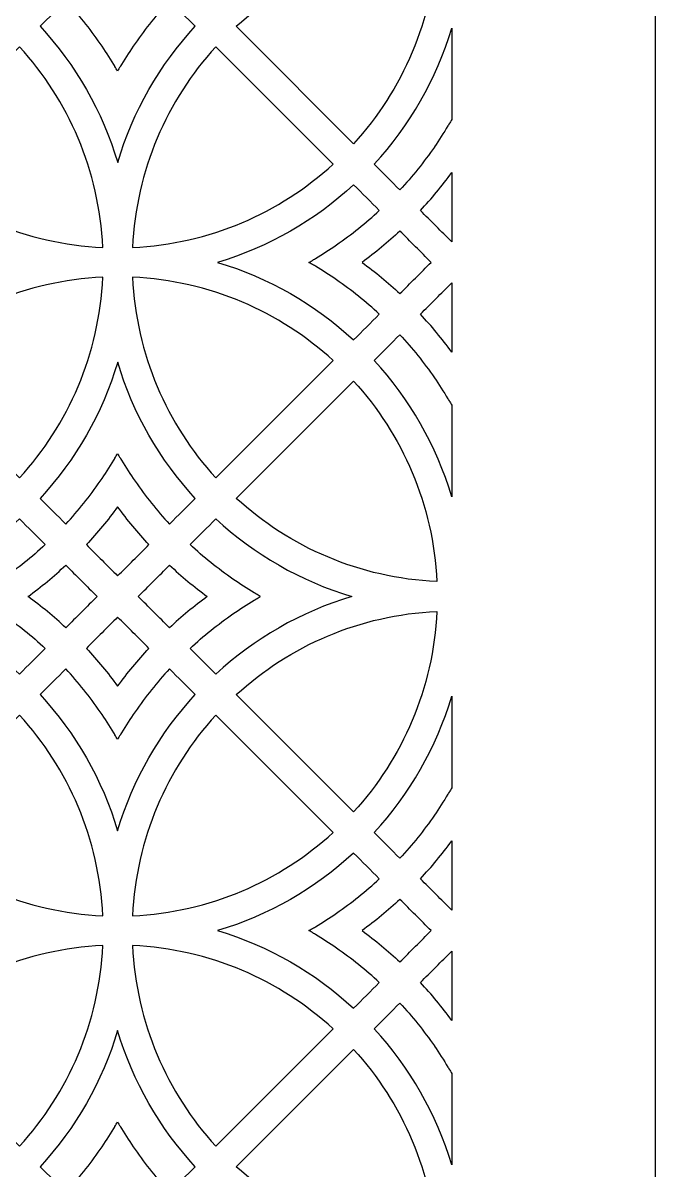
# Model space of a CAD drawing. Header units: centimetres. Extents: x 8 to 12.9, y -9 to 9.
# Drawn here: x 11.122 to 12.902, y 1.208 to 4.439 of the extents above; entities that cross this region are included whole.
import ezdxf

# ---------------------------------------------------------------- set-up
doc = ezdxf.new("R2010")
doc.units = ezdxf.units.CM
doc.header["$MEASUREMENT"] = 0
doc.layers.add('layer 1', color=7, linetype='Continuous')

msp = doc.modelspace()

# ---------------------------------------------------------------- linework, layer by layer
at = {"layer": 'layer 1', "color": 250, "lineweight": 30}
for points, knots in [([(12.90221, 9.00077), (11.26585, 9.00077), (9.62949, 9.00077), (7.99312, 9.00077), (7.99312, 9.00077), (7.99312, 3.53168), (7.99312, -1.93741), (7.99312, -7.4065), (7.99312, -7.4065), (7.99314, -7.4065), (7.99315, -7.4065), (7.99316, -7.4065), (7.99316, -7.4065), (7.99316, -7.93741), (7.99316, -8.46832), (7.99316, -8.99923), (7.99316, -8.99923), (8.18407, -8.99923), (8.37498, -8.99923), (8.56589, -8.99923), (8.56589, -8.99923), (8.56589, -8.91742), (8.56589, -8.8356), (8.56589, -8.75378), (8.56589, -8.75378), (8.76783, -8.75378), (8.96977, -8.75378), (9.17171, -8.75378), (9.17171, -8.75378), (9.17171, -8.5939), (9.17171, -8.43402), (9.17171, -8.27413), (9.17171, -8.27413), (9.25341, -8.27251), (9.33511, -8.27088), (9.4168, -8.26924), (9.4168, -8.26924), (9.43131, -8.31061), (9.45032, -8.34649), (9.48189, -8.37816), (9.48189, -8.37816), (9.5128, -8.40916), (9.54474, -8.42833), (9.58226, -8.43705), (9.58226, -8.43705), (9.63191, -8.4486), (9.68435, -8.44357), (9.72421, -8.4088), (9.72421, -8.4088), (9.76278, -8.37514), (9.78504, -8.32123), (9.79304, -8.2698), (9.79304, -8.2698), (9.81586, -8.27211), (9.83527, -8.27158), (9.85358, -8.26896), (9.85358, -8.26896), (9.94495, -8.25588), (9.9881, -8.19807), (9.99582, -8.11089), (9.99582, -8.11089), (9.99771, -8.08953), (9.9962, -8.06844), (9.98941, -8.04988), (9.98941, -8.04988), (9.99085, -8.05023), (9.99229, -8.05059), (9.99372, -8.05095), (9.99372, -8.05095), (10.02596, -8.0621), (10.0582, -8.07324), (10.09045, -8.08439), (10.09045, -8.08439), (10.10979, -8.28195), (10.26235, -8.43577), (10.44769, -8.43577), (10.44769, -8.43577), (10.63302, -8.43577), (10.78558, -8.28195), (10.80493, -8.08439), (10.80493, -8.08439), (10.83717, -8.07324), (10.86941, -8.0621), (10.90165, -8.05095), (10.90165, -8.05095), (10.90309, -8.05059), (10.90452, -8.05023), (10.90596, -8.04988), (10.90596, -8.04988), (10.89917, -8.06844), (10.89767, -8.08953), (10.89956, -8.11089), (10.89956, -8.11089), (10.90727, -8.19807), (10.95043, -8.25588), (11.04179, -8.26896), (11.04179, -8.26896), (11.0601, -8.27158), (11.07952, -8.27211), (11.10234, -8.2698), (11.10234, -8.2698), (11.11033, -8.32123), (11.13259, -8.37514), (11.17117, -8.4088), (11.17117, -8.4088), (11.21102, -8.44357), (11.26346, -8.4486), (11.31312, -8.43705), (11.31312, -8.43705), (11.35063, -8.42833), (11.38257, -8.40916), (11.41348, -8.37816), (11.41348, -8.37816), (11.44506, -8.34649), (11.46406, -8.31061), (11.47857, -8.26924), (11.47857, -8.26924), (11.56027, -8.27088), (11.64196, -8.27251), (11.72366, -8.27413), (11.72366, -8.27413), (11.72366, -8.43402), (11.72366, -8.5939), (11.72366, -8.75378), (11.72366, -8.75378), (11.9256, -8.75378), (12.12754, -8.75378), (12.32948, -8.75378), (12.32948, -8.75378), (12.32948, -8.8356), (12.32948, -8.91742), (12.32948, -8.99923), (12.32948, -8.99923), (12.52039, -8.99923), (12.7113, -8.99923), (12.90221, -8.99923), (12.90221, -8.99923), (12.90221, -8.46832), (12.90221, -7.93741), (12.90221, -7.4065), (12.90221, -7.4065), (12.90221, -1.93741), (12.90221, 3.53168), (12.90221, 9.00077)], [0, 0, 0, 0, 0.027027, 0.027027, 0.027027, 0.027027, 0.0540541, 0.0540541, 0.0540541, 0.0540541, 0.0810811, 0.0810811, 0.0810811, 0.0810811, 0.1081081, 0.1081081, 0.1081081, 0.1081081, 0.1351351, 0.1351351, 0.1351351, 0.1351351, 0.1621622, 0.1621622, 0.1621622, 0.1621622, 0.1891892, 0.1891892, 0.1891892, 0.1891892, 0.2162162, 0.2162162, 0.2162162, 0.2162162, 0.2432432, 0.2432432, 0.2432432, 0.2432432, 0.2702703, 0.2702703, 0.2702703, 0.2702703, 0.2972973, 0.2972973, 0.2972973, 0.2972973, 0.3243243, 0.3243243, 0.3243243, 0.3243243, 0.3513514, 0.3513514, 0.3513514, 0.3513514, 0.3783784, 0.3783784, 0.3783784, 0.3783784, 0.4054054, 0.4054054, 0.4054054, 0.4054054, 0.4324324, 0.4324324, 0.4324324, 0.4324324, 0.4594595, 0.4594595, 0.4594595, 0.4594595, 0.4864865, 0.4864865, 0.4864865, 0.4864865, 0.5135135, 0.5135135, 0.5135135, 0.5135135, 0.5405405, 0.5405405, 0.5405405, 0.5405405, 0.5675676, 0.5675676, 0.5675676, 0.5675676, 0.5945946, 0.5945946, 0.5945946, 0.5945946, 0.6216216, 0.6216216, 0.6216216, 0.6216216, 0.6486486, 0.6486486, 0.6486486, 0.6486486, 0.6756757, 0.6756757, 0.6756757, 0.6756757, 0.7027027, 0.7027027, 0.7027027, 0.7027027, 0.7297297, 0.7297297, 0.7297297, 0.7297297, 0.7567568, 0.7567568, 0.7567568, 0.7567568, 0.7837838, 0.7837838, 0.7837838, 0.7837838, 0.8108108, 0.8108108, 0.8108108, 0.8108108, 0.8378378, 0.8378378, 0.8378378, 0.8378378, 0.8648649, 0.8648649, 0.8648649, 0.8648649, 0.8918919, 0.8918919, 0.8918919, 0.8918919, 0.9189189, 0.9189189, 0.9189189, 0.9189189, 0.9459459, 0.9459459, 0.9459459, 0.9459459, 1, 1, 1, 1]), ([(11.72273, 4.42901), (11.83288, 4.31886), (11.94304, 4.20871), (12.05319, 4.09856), (12.05319, 4.09856), (12.19057, 4.24896), (12.2776, 4.44615), (12.28758, 4.6634), (12.28758, 4.6634), (12.07032, 4.65343), (11.87313, 4.5664), (11.72273, 4.42901)], [0, 0, 0, 0, 0.25, 0.25, 0.25, 0.25, 0.5, 0.5, 0.5, 0.5, 1, 1, 1, 1]), ([(11.5346, 4.50143), (11.55876, 4.47728), (11.5829, 4.45314), (11.60705, 4.42899), (11.60705, 4.42899), (11.5074, 4.32073), (11.43176, 4.19005), (11.3886, 4.04536), (11.3886, 4.04536), (11.34543, 4.19007), (11.26978, 4.32076), (11.17012, 4.42901), (11.17012, 4.42901), (11.19426, 4.45315), (11.2184, 4.47729), (11.24254, 4.50143), (11.24254, 4.50143), (11.27768, 4.46354), (11.31014, 4.42316), (11.33963, 4.38054), (11.33963, 4.38054), (11.33964, 4.38054), (11.33966, 4.38054), (11.33966, 4.38054), (11.33966, 4.38054), (11.33966, 4.38054), (11.33966, 4.38054), (11.33966, 4.38054), (11.33966, 4.38054), (11.33966, 4.38052), (11.33964, 4.3805), (11.33963, 4.38049), (11.33963, 4.38049), (11.353, 4.36116), (11.3658, 4.34141), (11.37794, 4.32121), (11.37794, 4.32121), (11.37888, 4.31964), (11.37983, 4.31807), (11.38076, 4.31649), (11.38076, 4.31649), (11.38084, 4.31634), (11.38094, 4.31619), (11.38102, 4.31604), (11.38102, 4.31604), (11.38357, 4.31175), (11.38609, 4.30744), (11.38857, 4.30311), (11.38857, 4.30311), (11.39106, 4.30744), (11.39357, 4.31175), (11.39612, 4.31604), (11.39612, 4.31604), (11.39622, 4.31619), (11.3963, 4.31634), (11.39639, 4.31649), (11.39639, 4.31649), (11.39732, 4.31807), (11.39826, 4.31965), (11.39921, 4.32121), (11.39921, 4.32121), (11.41135, 4.34141), (11.42413, 4.36116), (11.43751, 4.38049), (11.43751, 4.38049), (11.4375, 4.3805), (11.4375, 4.38053), (11.43748, 4.38054), (11.43748, 4.38054), (11.43748, 4.38054), (11.43748, 4.38054), (11.43748, 4.38054), (11.43748, 4.38054), (11.4375, 4.38054), (11.4375, 4.38054), (11.43751, 4.38054), (11.43751, 4.38054), (11.467, 4.42316), (11.49947, 4.46354), (11.5346, 4.50143)], [0, 0, 0, 0, 0.047619, 0.047619, 0.047619, 0.047619, 0.0952381, 0.0952381, 0.0952381, 0.0952381, 0.1428571, 0.1428571, 0.1428571, 0.1428571, 0.1904762, 0.1904762, 0.1904762, 0.1904762, 0.2380952, 0.2380952, 0.2380952, 0.2380952, 0.2857143, 0.2857143, 0.2857143, 0.2857143, 0.3333333, 0.3333333, 0.3333333, 0.3333333, 0.3809524, 0.3809524, 0.3809524, 0.3809524, 0.4285714, 0.4285714, 0.4285714, 0.4285714, 0.4761905, 0.4761905, 0.4761905, 0.4761905, 0.5238095, 0.5238095, 0.5238095, 0.5238095, 0.5714286, 0.5714286, 0.5714286, 0.5714286, 0.6190476, 0.6190476, 0.6190476, 0.6190476, 0.6666667, 0.6666667, 0.6666667, 0.6666667, 0.7142857, 0.7142857, 0.7142857, 0.7142857, 0.7619048, 0.7619048, 0.7619048, 0.7619048, 0.8095238, 0.8095238, 0.8095238, 0.8095238, 0.8571429, 0.8571429, 0.8571429, 0.8571429, 0.9047619, 0.9047619, 0.9047619, 0.9047619, 1, 1, 1, 1]), ([(12.32949, 4.16661), (12.32949, 4.25249), (12.32949, 4.33838), (12.32949, 4.42427), (12.32949, 4.42427), (12.28632, 4.2796), (12.21069, 4.14892), (12.11106, 4.04068), (12.11106, 4.04068), (12.1352, 4.01655), (12.15932, 3.99242), (12.18345, 3.96829), (12.18345, 3.96829), (12.21858, 4.00618), (12.25103, 4.04657), (12.28053, 4.08918), (12.28053, 4.08918), (12.28054, 4.08918), (12.28055, 4.08918), (12.28057, 4.08918), (12.28057, 4.08918), (12.28055, 4.08919), (12.28054, 4.0892), (12.28053, 4.08922), (12.28053, 4.08922), (12.2939, 4.10854), (12.3067, 4.1283), (12.31884, 4.1485), (12.31884, 4.1485), (12.31979, 4.15007), (12.32072, 4.15164), (12.32166, 4.15322), (12.32166, 4.15322), (12.32175, 4.15337), (12.32183, 4.15352), (12.32192, 4.15366), (12.32192, 4.15366), (12.32447, 4.15796), (12.32699, 4.16228), (12.32947, 4.16661), (12.32947, 4.16661), (12.32948, 4.16661), (12.32948, 4.16661), (12.32948, 4.16661), (12.32948, 4.16661), (12.32948, 4.16661), (12.32948, 4.16661), (12.32948, 4.16661), (12.32948, 4.16661), (12.32948, 4.16661), (12.32948, 4.16661), (12.32948, 4.16659), (12.32948, 4.16659), (12.32949, 4.16661), (12.32949, 4.16661), (12.32949, 4.16661)], [0, 0, 0, 0, 0.0666667, 0.0666667, 0.0666667, 0.0666667, 0.1333333, 0.1333333, 0.1333333, 0.1333333, 0.2, 0.2, 0.2, 0.2, 0.2666667, 0.2666667, 0.2666667, 0.2666667, 0.3333333, 0.3333333, 0.3333333, 0.3333333, 0.4, 0.4, 0.4, 0.4, 0.4666667, 0.4666667, 0.4666667, 0.4666667, 0.5333333, 0.5333333, 0.5333333, 0.5333333, 0.6, 0.6, 0.6, 0.6, 0.6666667, 0.6666667, 0.6666667, 0.6666667, 0.7333333, 0.7333333, 0.7333333, 0.7333333, 0.8, 0.8, 0.8, 0.8, 0.8666667, 0.8666667, 0.8666667, 0.8666667, 1, 1, 1, 1]), ([(10.78183, 4.04071), (10.89198, 4.15087), (11.00213, 4.26101), (11.11227, 4.37116), (11.11227, 4.37116), (11.24965, 4.22077), (11.33669, 4.0236), (11.34666, 3.80636), (11.34666, 3.80636), (11.1294, 3.81632), (10.93223, 3.90334), (10.78183, 4.04071)], [0, 0, 0, 0, 0.25, 0.25, 0.25, 0.25, 0.5, 0.5, 0.5, 0.5, 1, 1, 1, 1]), ([(11.66488, 4.37116), (11.77503, 4.26101), (11.88517, 4.15087), (11.99533, 4.04071), (11.99533, 4.04071), (11.84493, 3.90331), (11.64775, 3.81628), (11.43049, 3.80632), (11.43049, 3.80632), (11.44045, 4.02358), (11.52748, 4.22076), (11.66488, 4.37116)], [0, 0, 0, 0, 0.25, 0.25, 0.25, 0.25, 0.5, 0.5, 0.5, 0.5, 1, 1, 1, 1]), ([(12.32949, 3.82226), (12.32949, 3.88716), (12.32949, 3.95205), (12.32949, 4.01696), (12.32949, 4.01696), (12.32949, 4.01696), (12.32948, 4.01696), (12.32948, 4.01696), (12.32948, 4.01696), (12.30218, 3.97971), (12.27273, 3.94415), (12.2413, 3.91045), (12.2413, 3.91045), (12.27069, 3.88106), (12.30009, 3.85166), (12.32949, 3.82226), (12.32949, 3.82226), (12.32949, 3.82226), (12.32949, 3.82226), (12.32949, 3.82226)], [0, 0, 0, 0, 0.1666667, 0.1666667, 0.1666667, 0.1666667, 0.3333333, 0.3333333, 0.3333333, 0.3333333, 0.5, 0.5, 0.5, 0.5, 0.6666667, 0.6666667, 0.6666667, 0.6666667, 1, 1, 1, 1]), ([(12.05321, 3.98283), (12.07734, 3.9587), (12.10146, 3.93457), (12.12559, 3.91044), (12.12559, 3.91044), (12.08772, 3.87531), (12.04733, 3.84285), (12.00472, 3.81336), (12.00472, 3.81336), (12.00472, 3.81335), (12.00472, 3.81334), (12.00472, 3.81332), (12.00472, 3.81332), (12.0047, 3.81334), (12.00468, 3.81335), (12.00467, 3.81336), (12.00467, 3.81336), (11.98534, 3.79998), (11.96558, 3.78719), (11.94539, 3.77505), (11.94539, 3.77505), (11.94382, 3.77411), (11.94226, 3.77316), (11.94068, 3.77223), (11.94068, 3.77223), (11.94053, 3.77215), (11.94037, 3.77206), (11.94022, 3.77196), (11.94022, 3.77196), (11.93594, 3.76942), (11.93163, 3.76691), (11.92729, 3.76442), (11.92729, 3.76442), (11.92729, 3.76442), (11.92729, 3.76442), (11.92729, 3.76441), (11.92729, 3.76441), (11.92729, 3.76441), (11.92729, 3.76441), (11.92729, 3.76441), (11.92729, 3.76441), (11.92729, 3.76441), (11.92729, 3.76441), (11.9273, 3.76441), (11.9273, 3.76441), (11.92729, 3.76441), (11.92729, 3.76441), (11.92729, 3.76441), (11.92729, 3.76441), (11.92729, 3.76441), (11.92729, 3.76441), (11.92729, 3.76441), (11.92729, 3.76441), (11.92729, 3.76441), (11.92729, 3.76441), (11.92729, 3.76441), (11.92729, 3.76441), (11.93163, 3.76192), (11.93594, 3.75939), (11.94022, 3.75685), (11.94022, 3.75685), (11.94037, 3.75676), (11.94053, 3.75668), (11.94068, 3.75658), (11.94068, 3.75658), (11.94226, 3.75565), (11.94382, 3.75471), (11.94539, 3.75377), (11.94539, 3.75377), (11.96559, 3.74163), (11.98535, 3.72884), (12.00467, 3.71546), (12.00467, 3.71546), (12.00468, 3.71547), (12.0047, 3.71548), (12.00472, 3.7155), (12.00472, 3.7155), (12.00472, 3.71548), (12.00472, 3.71547), (12.00472, 3.71546), (12.00472, 3.71546), (12.04732, 3.68597), (12.08771, 3.6535), (12.12559, 3.61837), (12.12559, 3.61837), (12.10146, 3.59424), (12.07733, 3.57012), (12.0532, 3.54599), (12.0532, 3.54599), (11.94496, 3.64561), (11.81428, 3.72124), (11.66962, 3.76441), (11.66962, 3.76441), (11.81428, 3.80757), (11.94496, 3.8832), (12.05321, 3.98283)], [0, 0, 0, 0, 0.04, 0.04, 0.04, 0.04, 0.08, 0.08, 0.08, 0.08, 0.12, 0.12, 0.12, 0.12, 0.16, 0.16, 0.16, 0.16, 0.2, 0.2, 0.2, 0.2, 0.24, 0.24, 0.24, 0.24, 0.28, 0.28, 0.28, 0.28, 0.32, 0.32, 0.32, 0.32, 0.36, 0.36, 0.36, 0.36, 0.4, 0.4, 0.4, 0.4, 0.44, 0.44, 0.44, 0.44, 0.48, 0.48, 0.48, 0.48, 0.52, 0.52, 0.52, 0.52, 0.56, 0.56, 0.56, 0.56, 0.6, 0.6, 0.6, 0.6, 0.64, 0.64, 0.64, 0.64, 0.68, 0.68, 0.68, 0.68, 0.72, 0.72, 0.72, 0.72, 0.76, 0.76, 0.76, 0.76, 0.8, 0.8, 0.8, 0.8, 0.84, 0.84, 0.84, 0.84, 0.88, 0.88, 0.88, 0.88, 0.92, 0.92, 0.92, 0.92, 1, 1, 1, 1]), ([(12.18344, 3.8526), (12.21283, 3.82321), (12.24223, 3.79381), (12.27162, 3.76441), (12.27162, 3.76441), (12.24223, 3.73501), (12.21283, 3.70562), (12.18344, 3.67622), (12.18344, 3.67622), (12.14975, 3.70765), (12.11418, 3.73711), (12.07694, 3.76441), (12.07694, 3.76441), (12.11418, 3.79171), (12.14975, 3.82117), (12.18344, 3.8526)], [0, 0, 0, 0, 0.2, 0.2, 0.2, 0.2, 0.4, 0.4, 0.4, 0.4, 0.6, 0.6, 0.6, 0.6, 1, 1, 1, 1]), ([(11.11227, 3.15765), (11.00213, 3.2678), (10.89198, 3.37795), (10.78184, 3.48809), (10.78184, 3.48809), (10.93223, 3.62547), (11.12941, 3.71249), (11.34666, 3.72246), (11.34666, 3.72246), (11.33669, 3.50521), (11.24966, 3.30804), (11.11227, 3.15765)], [0, 0, 0, 0, 0.25, 0.25, 0.25, 0.25, 0.5, 0.5, 0.5, 0.5, 1, 1, 1, 1]), ([(11.99532, 3.4881), (11.88517, 3.37795), (11.77503, 3.2678), (11.66488, 3.15766), (11.66488, 3.15766), (11.52748, 3.30805), (11.44045, 3.50523), (11.43049, 3.72249), (11.43049, 3.72249), (11.64775, 3.71252), (11.84493, 3.6255), (11.99532, 3.4881)], [0, 0, 0, 0, 0.25, 0.25, 0.25, 0.25, 0.5, 0.5, 0.5, 0.5, 1, 1, 1, 1]), ([(12.32949, 3.51186), (12.32949, 3.57676), (12.32949, 3.64165), (12.32949, 3.70655), (12.32949, 3.70655), (12.32949, 3.70655), (12.32949, 3.70655), (12.32949, 3.70655), (12.32949, 3.70655), (12.30009, 3.67716), (12.27069, 3.64777), (12.2413, 3.61837), (12.2413, 3.61837), (12.27273, 3.58467), (12.30218, 3.54911), (12.32949, 3.51186)], [0, 0, 0, 0, 0.2, 0.2, 0.2, 0.2, 0.4, 0.4, 0.4, 0.4, 0.6, 0.6, 0.6, 0.6, 1, 1, 1, 1]), ([(12.32949, 3.10455), (12.32949, 3.19044), (12.32949, 3.27633), (12.32949, 3.36222), (12.32949, 3.36222), (12.32948, 3.36221), (12.32948, 3.36221), (12.32948, 3.36221), (12.32948, 3.36221), (12.32948, 3.36221), (12.32948, 3.36221), (12.32948, 3.36222), (12.32948, 3.36222), (12.32948, 3.36221), (12.32948, 3.36221), (12.32948, 3.36221), (12.32948, 3.36221), (12.32699, 3.36654), (12.32447, 3.37085), (12.32192, 3.37515), (12.32192, 3.37515), (12.32184, 3.3753), (12.32175, 3.37545), (12.32166, 3.3756), (12.32166, 3.3756), (12.32073, 3.37718), (12.31979, 3.37875), (12.31884, 3.38031), (12.31884, 3.38031), (12.3067, 3.40051), (12.29391, 3.42027), (12.28054, 3.43959), (12.28054, 3.43959), (12.28054, 3.43961), (12.28055, 3.43963), (12.28057, 3.43964), (12.28057, 3.43964), (12.28055, 3.43964), (12.28054, 3.43964), (12.28053, 3.43964), (12.28053, 3.43964), (12.25103, 3.48224), (12.21858, 3.52264), (12.18345, 3.56051), (12.18345, 3.56051), (12.15932, 3.53639), (12.13519, 3.51225), (12.11106, 3.48813), (12.11106, 3.48813), (12.21068, 3.37988), (12.28632, 3.24921), (12.32948, 3.10454), (12.32948, 3.10454), (12.32948, 3.10455), (12.32949, 3.10455), (12.32949, 3.10455)], [0, 0, 0, 0, 0.0666667, 0.0666667, 0.0666667, 0.0666667, 0.1333333, 0.1333333, 0.1333333, 0.1333333, 0.2, 0.2, 0.2, 0.2, 0.2666667, 0.2666667, 0.2666667, 0.2666667, 0.3333333, 0.3333333, 0.3333333, 0.3333333, 0.4, 0.4, 0.4, 0.4, 0.4666667, 0.4666667, 0.4666667, 0.4666667, 0.5333333, 0.5333333, 0.5333333, 0.5333333, 0.6, 0.6, 0.6, 0.6, 0.6666667, 0.6666667, 0.6666667, 0.6666667, 0.7333333, 0.7333333, 0.7333333, 0.7333333, 0.8, 0.8, 0.8, 0.8, 0.8666667, 0.8666667, 0.8666667, 0.8666667, 1, 1, 1, 1]), ([(11.24254, 3.02739), (11.2184, 3.05153), (11.19427, 3.07566), (11.17014, 3.09979), (11.17014, 3.09979), (11.26978, 3.20804), (11.34544, 3.33874), (11.3886, 3.48345), (11.3886, 3.48345), (11.43176, 3.33876), (11.5074, 3.20807), (11.60705, 3.09983), (11.60705, 3.09983), (11.5829, 3.07568), (11.55876, 3.05153), (11.5346, 3.02739), (11.5346, 3.02739), (11.49947, 3.06527), (11.467, 3.10566), (11.43751, 3.14827), (11.43751, 3.14827), (11.4375, 3.14827), (11.4375, 3.14827), (11.43748, 3.14827), (11.43748, 3.14827), (11.43748, 3.14827), (11.43748, 3.14827), (11.43748, 3.14827), (11.43748, 3.14827), (11.4375, 3.1483), (11.4375, 3.1483), (11.43752, 3.14833), (11.43752, 3.14833), (11.42413, 3.16765), (11.41135, 3.1874), (11.39921, 3.2076), (11.39921, 3.2076), (11.39826, 3.20918), (11.39732, 3.21075), (11.39639, 3.21232), (11.39639, 3.21232), (11.3963, 3.21247), (11.39622, 3.21262), (11.39612, 3.21277), (11.39612, 3.21277), (11.39357, 3.21706), (11.39106, 3.22137), (11.38857, 3.2257), (11.38857, 3.2257), (11.38609, 3.22138), (11.38357, 3.21706), (11.38102, 3.21277), (11.38102, 3.21277), (11.38094, 3.21262), (11.38084, 3.21247), (11.38076, 3.21232), (11.38076, 3.21232), (11.37983, 3.21075), (11.37888, 3.20918), (11.37794, 3.2076), (11.37794, 3.2076), (11.3658, 3.1874), (11.35301, 3.16765), (11.33963, 3.14833), (11.33963, 3.14833), (11.33964, 3.14831), (11.33966, 3.1483), (11.33966, 3.14827), (11.33966, 3.14827), (11.33966, 3.14827), (11.33966, 3.14827), (11.33966, 3.14827), (11.33966, 3.14827), (11.33966, 3.14827), (11.33964, 3.14827), (11.33963, 3.14827), (11.33963, 3.14827), (11.31014, 3.10566), (11.27768, 3.06527), (11.24254, 3.02739)], [0, 0, 0, 0, 0.047619, 0.047619, 0.047619, 0.047619, 0.0952381, 0.0952381, 0.0952381, 0.0952381, 0.1428571, 0.1428571, 0.1428571, 0.1428571, 0.1904762, 0.1904762, 0.1904762, 0.1904762, 0.2380952, 0.2380952, 0.2380952, 0.2380952, 0.2857143, 0.2857143, 0.2857143, 0.2857143, 0.3333333, 0.3333333, 0.3333333, 0.3333333, 0.3809524, 0.3809524, 0.3809524, 0.3809524, 0.4285714, 0.4285714, 0.4285714, 0.4285714, 0.4761905, 0.4761905, 0.4761905, 0.4761905, 0.5238095, 0.5238095, 0.5238095, 0.5238095, 0.5714286, 0.5714286, 0.5714286, 0.5714286, 0.6190476, 0.6190476, 0.6190476, 0.6190476, 0.6666667, 0.6666667, 0.6666667, 0.6666667, 0.7142857, 0.7142857, 0.7142857, 0.7142857, 0.7619048, 0.7619048, 0.7619048, 0.7619048, 0.8095238, 0.8095238, 0.8095238, 0.8095238, 0.8571429, 0.8571429, 0.8571429, 0.8571429, 0.9047619, 0.9047619, 0.9047619, 0.9047619, 1, 1, 1, 1]), ([(12.05317, 3.43025), (11.94303, 3.3201), (11.83288, 3.20995), (11.72273, 3.09979), (11.72273, 3.09979), (11.87313, 2.96241), (12.07032, 2.87538), (12.28756, 2.86541), (12.28756, 2.86541), (12.2776, 3.08267), (12.19056, 3.27985), (12.05317, 3.43025)], [0, 0, 0, 0, 0.25, 0.25, 0.25, 0.25, 0.5, 0.5, 0.5, 0.5, 1, 1, 1, 1]), ([(11.38857, 2.88135), (11.35918, 2.91074), (11.32978, 2.94015), (11.30039, 2.96954), (11.30039, 2.96954), (11.33181, 3.00323), (11.36125, 3.03878), (11.38855, 3.07601), (11.38855, 3.07601), (11.38855, 3.07601), (11.38855, 3.07601), (11.38855, 3.07601), (11.38855, 3.07601), (11.38856, 3.07603), (11.38857, 3.07604), (11.38857, 3.07605), (11.38857, 3.07605), (11.38857, 3.07604), (11.38859, 3.07603), (11.38859, 3.07601), (11.38859, 3.07601), (11.38859, 3.07601), (11.38859, 3.07601), (11.38859, 3.07601), (11.38859, 3.07601), (11.41589, 3.03878), (11.44534, 3.00323), (11.47676, 2.96954), (11.47676, 2.96954), (11.44737, 2.94015), (11.41797, 2.91074), (11.38857, 2.88135)], [0, 0, 0, 0, 0.1111111, 0.1111111, 0.1111111, 0.1111111, 0.2222222, 0.2222222, 0.2222222, 0.2222222, 0.3333333, 0.3333333, 0.3333333, 0.3333333, 0.4444444, 0.4444444, 0.4444444, 0.4444444, 0.5555556, 0.5555556, 0.5555556, 0.5555556, 0.6666667, 0.6666667, 0.6666667, 0.6666667, 0.7777778, 0.7777778, 0.7777778, 0.7777778, 1, 1, 1, 1]), ([(11.18469, 2.96953), (11.16055, 2.99366), (11.13641, 3.0178), (11.11227, 3.04193), (11.11227, 3.04193), (11.00402, 2.94228), (10.87334, 2.86663), (10.72863, 2.82348), (10.72863, 2.82348), (10.87332, 2.78031), (11.004, 2.70467), (11.11225, 2.60503), (11.11225, 2.60503), (11.13639, 2.62917), (11.16054, 2.65332), (11.18469, 2.67746), (11.18469, 2.67746), (11.1468, 2.7126), (11.10642, 2.74507), (11.0638, 2.77457), (11.0638, 2.77457), (11.0638, 2.77457), (11.0638, 2.77458), (11.0638, 2.77459), (11.0638, 2.77459), (11.0638, 2.77459), (11.0638, 2.77459), (11.0638, 2.77459), (11.0638, 2.77459), (11.06378, 2.77458), (11.06376, 2.77457), (11.06375, 2.77455), (11.06375, 2.77455), (11.04442, 2.78793), (11.02467, 2.80073), (11.00447, 2.81287), (11.00447, 2.81287), (11.0029, 2.81381), (11.00133, 2.81475), (10.99975, 2.81568), (10.99975, 2.81568), (10.9996, 2.81578), (10.99945, 2.81586), (10.9993, 2.81595), (10.9993, 2.81595), (10.995, 2.8185), (10.99069, 2.82101), (10.98636, 2.8235), (10.98636, 2.8235), (10.99069, 2.82599), (10.99501, 2.8285), (10.9993, 2.83104), (10.9993, 2.83104), (10.99945, 2.83114), (10.9996, 2.83123), (10.99975, 2.83131), (10.99975, 2.83131), (11.00133, 2.83224), (11.0029, 2.83319), (11.00447, 2.83413), (11.00447, 2.83413), (11.02466, 2.84627), (11.04442, 2.85906), (11.06374, 2.87244), (11.06374, 2.87244), (11.06376, 2.87243), (11.06378, 2.87241), (11.0638, 2.8724), (11.0638, 2.8724), (11.0638, 2.87241), (11.0638, 2.87241), (11.0638, 2.87241), (11.0638, 2.87241), (11.0638, 2.87241), (11.0638, 2.87243), (11.0638, 2.87244), (11.0638, 2.87244), (11.10641, 2.90192), (11.1468, 2.93439), (11.18469, 2.96953)], [0, 0, 0, 0, 0.047619, 0.047619, 0.047619, 0.047619, 0.0952381, 0.0952381, 0.0952381, 0.0952381, 0.1428571, 0.1428571, 0.1428571, 0.1428571, 0.1904762, 0.1904762, 0.1904762, 0.1904762, 0.2380952, 0.2380952, 0.2380952, 0.2380952, 0.2857143, 0.2857143, 0.2857143, 0.2857143, 0.3333333, 0.3333333, 0.3333333, 0.3333333, 0.3809524, 0.3809524, 0.3809524, 0.3809524, 0.4285714, 0.4285714, 0.4285714, 0.4285714, 0.4761905, 0.4761905, 0.4761905, 0.4761905, 0.5238095, 0.5238095, 0.5238095, 0.5238095, 0.5714286, 0.5714286, 0.5714286, 0.5714286, 0.6190476, 0.6190476, 0.6190476, 0.6190476, 0.6666667, 0.6666667, 0.6666667, 0.6666667, 0.7142857, 0.7142857, 0.7142857, 0.7142857, 0.7619048, 0.7619048, 0.7619048, 0.7619048, 0.8095238, 0.8095238, 0.8095238, 0.8095238, 0.8571429, 0.8571429, 0.8571429, 0.8571429, 0.9047619, 0.9047619, 0.9047619, 0.9047619, 1, 1, 1, 1]), ([(11.59246, 2.67746), (11.6166, 2.65333), (11.64073, 2.62919), (11.66487, 2.60506), (11.66487, 2.60506), (11.77313, 2.70471), (11.90381, 2.78036), (12.04853, 2.82353), (12.04853, 2.82353), (11.90383, 2.86669), (11.77315, 2.94232), (11.6649, 3.04198), (11.6649, 3.04198), (11.64076, 3.01782), (11.61661, 2.99368), (11.59246, 2.96953), (11.59246, 2.96953), (11.63034, 2.93439), (11.67074, 2.90192), (11.71335, 2.87243), (11.71335, 2.87243), (11.71335, 2.87243), (11.71335, 2.87241), (11.71335, 2.87241), (11.71335, 2.87241), (11.71335, 2.8724), (11.71335, 2.8724), (11.71335, 2.8724), (11.71335, 2.8724), (11.71337, 2.87241), (11.71339, 2.87243), (11.71339, 2.87244), (11.71339, 2.87244), (11.73273, 2.85905), (11.75248, 2.84627), (11.77268, 2.83413), (11.77268, 2.83413), (11.77425, 2.83319), (11.77583, 2.83224), (11.7774, 2.83131), (11.7774, 2.83131), (11.77755, 2.83122), (11.77769, 2.83114), (11.77785, 2.83104), (11.77785, 2.83104), (11.78214, 2.8285), (11.78645, 2.82599), (11.79079, 2.8235), (11.79079, 2.8235), (11.78646, 2.82101), (11.78214, 2.81849), (11.77785, 2.81595), (11.77785, 2.81595), (11.77769, 2.81586), (11.77755, 2.81577), (11.7774, 2.81568), (11.7774, 2.81568), (11.77583, 2.81475), (11.77425, 2.81381), (11.77268, 2.81287), (11.77268, 2.81287), (11.75248, 2.80073), (11.73273, 2.78793), (11.71341, 2.77455), (11.71341, 2.77455), (11.71339, 2.77457), (11.71337, 2.77458), (11.71335, 2.77459), (11.71335, 2.77459), (11.71335, 2.77459), (11.71335, 2.77459), (11.71335, 2.77459), (11.71335, 2.77459), (11.71335, 2.77458), (11.71335, 2.77457), (11.71335, 2.77455), (11.71335, 2.77455), (11.67074, 2.74507), (11.63034, 2.7126), (11.59246, 2.67746)], [0, 0, 0, 0, 0.047619, 0.047619, 0.047619, 0.047619, 0.0952381, 0.0952381, 0.0952381, 0.0952381, 0.1428571, 0.1428571, 0.1428571, 0.1428571, 0.1904762, 0.1904762, 0.1904762, 0.1904762, 0.2380952, 0.2380952, 0.2380952, 0.2380952, 0.2857143, 0.2857143, 0.2857143, 0.2857143, 0.3333333, 0.3333333, 0.3333333, 0.3333333, 0.3809524, 0.3809524, 0.3809524, 0.3809524, 0.4285714, 0.4285714, 0.4285714, 0.4285714, 0.4761905, 0.4761905, 0.4761905, 0.4761905, 0.5238095, 0.5238095, 0.5238095, 0.5238095, 0.5714286, 0.5714286, 0.5714286, 0.5714286, 0.6190476, 0.6190476, 0.6190476, 0.6190476, 0.6666667, 0.6666667, 0.6666667, 0.6666667, 0.7142857, 0.7142857, 0.7142857, 0.7142857, 0.7619048, 0.7619048, 0.7619048, 0.7619048, 0.8095238, 0.8095238, 0.8095238, 0.8095238, 0.8571429, 0.8571429, 0.8571429, 0.8571429, 0.9047619, 0.9047619, 0.9047619, 0.9047619, 1, 1, 1, 1]), ([(11.33072, 2.8235), (11.30132, 2.85289), (11.27193, 2.88229), (11.24254, 2.91169), (11.24254, 2.91169), (11.20885, 2.88026), (11.17329, 2.85081), (11.13606, 2.82352), (11.13606, 2.82352), (11.13606, 2.82352), (11.13606, 2.82352), (11.13605, 2.82352), (11.13605, 2.82352), (11.13604, 2.82352), (11.13603, 2.8235), (11.13602, 2.8235), (11.13602, 2.8235), (11.13603, 2.82349), (11.13604, 2.82348), (11.13605, 2.82348), (11.13605, 2.82348), (11.13605, 2.82348), (11.13606, 2.82348), (11.13606, 2.82348), (11.13606, 2.82348), (11.17329, 2.79618), (11.20885, 2.76674), (11.24253, 2.73532), (11.24253, 2.73532), (11.27193, 2.7647), (11.30132, 2.7941), (11.33072, 2.8235)], [0, 0, 0, 0, 0.1111111, 0.1111111, 0.1111111, 0.1111111, 0.2222222, 0.2222222, 0.2222222, 0.2222222, 0.3333333, 0.3333333, 0.3333333, 0.3333333, 0.4444444, 0.4444444, 0.4444444, 0.4444444, 0.5555556, 0.5555556, 0.5555556, 0.5555556, 0.6666667, 0.6666667, 0.6666667, 0.6666667, 0.7777778, 0.7777778, 0.7777778, 0.7777778, 1, 1, 1, 1]), ([(11.44643, 2.8235), (11.47582, 2.7941), (11.50522, 2.7647), (11.53461, 2.73532), (11.53461, 2.73532), (11.56831, 2.76674), (11.60386, 2.79618), (11.64108, 2.82348), (11.64108, 2.82348), (11.6411, 2.82348), (11.6411, 2.82348), (11.6411, 2.82348), (11.6411, 2.82348), (11.6411, 2.82348), (11.64112, 2.82349), (11.64112, 2.8235), (11.64112, 2.8235), (11.64112, 2.8235), (11.64111, 2.8235), (11.6411, 2.82352), (11.6411, 2.82352), (11.6411, 2.82352), (11.6411, 2.82352), (11.6411, 2.82352), (11.6411, 2.82352), (11.60386, 2.85081), (11.56831, 2.88026), (11.53461, 2.91169), (11.53461, 2.91169), (11.50522, 2.88229), (11.47582, 2.85289), (11.44643, 2.8235)], [0, 0, 0, 0, 0.1111111, 0.1111111, 0.1111111, 0.1111111, 0.2222222, 0.2222222, 0.2222222, 0.2222222, 0.3333333, 0.3333333, 0.3333333, 0.3333333, 0.4444444, 0.4444444, 0.4444444, 0.4444444, 0.5555556, 0.5555556, 0.5555556, 0.5555556, 0.6666667, 0.6666667, 0.6666667, 0.6666667, 0.7777778, 0.7777778, 0.7777778, 0.7777778, 1, 1, 1, 1]), ([(11.72273, 2.5472), (11.83288, 2.43705), (11.94303, 2.3269), (12.05317, 2.21675), (12.05317, 2.21675), (12.19054, 2.36716), (12.27757, 2.56433), (12.28754, 2.78159), (12.28754, 2.78159), (12.07029, 2.77161), (11.87312, 2.68458), (11.72273, 2.5472)], [0, 0, 0, 0, 0.25, 0.25, 0.25, 0.25, 0.5, 0.5, 0.5, 0.5, 1, 1, 1, 1]), ([(11.38857, 2.76565), (11.41797, 2.73625), (11.44737, 2.70685), (11.47676, 2.67746), (11.47676, 2.67746), (11.44534, 2.64377), (11.41589, 2.60821), (11.38859, 2.57098), (11.38859, 2.57098), (11.38859, 2.57098), (11.38859, 2.57097), (11.38859, 2.57097), (11.38859, 2.57097), (11.38859, 2.57097), (11.38859, 2.57095), (11.38857, 2.57095), (11.38857, 2.57095), (11.38857, 2.57095), (11.38856, 2.57097), (11.38855, 2.57097), (11.38855, 2.57097), (11.38855, 2.57097), (11.38856, 2.57097), (11.38856, 2.57098), (11.38856, 2.57098), (11.36127, 2.60821), (11.33181, 2.64377), (11.30039, 2.67746), (11.30039, 2.67746), (11.32978, 2.70685), (11.35917, 2.73625), (11.38857, 2.76565)], [0, 0, 0, 0, 0.1111111, 0.1111111, 0.1111111, 0.1111111, 0.2222222, 0.2222222, 0.2222222, 0.2222222, 0.3333333, 0.3333333, 0.3333333, 0.3333333, 0.4444444, 0.4444444, 0.4444444, 0.4444444, 0.5555556, 0.5555556, 0.5555556, 0.5555556, 0.6666667, 0.6666667, 0.6666667, 0.6666667, 0.7777778, 0.7777778, 0.7777778, 0.7777778, 1, 1, 1, 1]), ([(11.5346, 2.61961), (11.55874, 2.59547), (11.58288, 2.57134), (11.60702, 2.5472), (11.60702, 2.5472), (11.50736, 2.43895), (11.43171, 2.30826), (11.38854, 2.16355), (11.38854, 2.16355), (11.34538, 2.30824), (11.26974, 2.43892), (11.1701, 2.54717), (11.1701, 2.54717), (11.19425, 2.57132), (11.2184, 2.59546), (11.24254, 2.61961), (11.24254, 2.61961), (11.27768, 2.58173), (11.31014, 2.54134), (11.33964, 2.49873), (11.33964, 2.49873), (11.33965, 2.49873), (11.33966, 2.49873), (11.33966, 2.49873), (11.33966, 2.49873), (11.33966, 2.49873), (11.33966, 2.49872), (11.33966, 2.49872), (11.33966, 2.49872), (11.33966, 2.49871), (11.33964, 2.49868), (11.33963, 2.49867), (11.33963, 2.49867), (11.35301, 2.47935), (11.36581, 2.45959), (11.37794, 2.43939), (11.37794, 2.43939), (11.37888, 2.43783), (11.37983, 2.43625), (11.38076, 2.43468), (11.38076, 2.43468), (11.38084, 2.43453), (11.38094, 2.43438), (11.38103, 2.43423), (11.38103, 2.43423), (11.38357, 2.42994), (11.38609, 2.42561), (11.38857, 2.42128), (11.38857, 2.42128), (11.39106, 2.42561), (11.39357, 2.42994), (11.39613, 2.43423), (11.39613, 2.43423), (11.39622, 2.43437), (11.3963, 2.43452), (11.3964, 2.43467), (11.3964, 2.43467), (11.39732, 2.43625), (11.39826, 2.43783), (11.39921, 2.43939), (11.39921, 2.43939), (11.41135, 2.45958), (11.42413, 2.47935), (11.43752, 2.49867), (11.43752, 2.49867), (11.4375, 2.49868), (11.4375, 2.49871), (11.43748, 2.49872), (11.43748, 2.49872), (11.43748, 2.49872), (11.43748, 2.49873), (11.43748, 2.49873), (11.43748, 2.49873), (11.4375, 2.49873), (11.4375, 2.49873), (11.43752, 2.49873), (11.43752, 2.49873), (11.467, 2.54133), (11.49947, 2.58173), (11.5346, 2.61961)], [0, 0, 0, 0, 0.047619, 0.047619, 0.047619, 0.047619, 0.0952381, 0.0952381, 0.0952381, 0.0952381, 0.1428571, 0.1428571, 0.1428571, 0.1428571, 0.1904762, 0.1904762, 0.1904762, 0.1904762, 0.2380952, 0.2380952, 0.2380952, 0.2380952, 0.2857143, 0.2857143, 0.2857143, 0.2857143, 0.3333333, 0.3333333, 0.3333333, 0.3333333, 0.3809524, 0.3809524, 0.3809524, 0.3809524, 0.4285714, 0.4285714, 0.4285714, 0.4285714, 0.4761905, 0.4761905, 0.4761905, 0.4761905, 0.5238095, 0.5238095, 0.5238095, 0.5238095, 0.5714286, 0.5714286, 0.5714286, 0.5714286, 0.6190476, 0.6190476, 0.6190476, 0.6190476, 0.6666667, 0.6666667, 0.6666667, 0.6666667, 0.7142857, 0.7142857, 0.7142857, 0.7142857, 0.7619048, 0.7619048, 0.7619048, 0.7619048, 0.8095238, 0.8095238, 0.8095238, 0.8095238, 0.8571429, 0.8571429, 0.8571429, 0.8571429, 0.9047619, 0.9047619, 0.9047619, 0.9047619, 1, 1, 1, 1]), ([(12.32949, 2.28478), (12.32949, 2.37068), (12.32949, 2.45657), (12.32949, 2.54246), (12.32949, 2.54246), (12.28632, 2.39779), (12.21067, 2.26713), (12.11104, 2.15888), (12.11104, 2.15888), (12.13518, 2.13475), (12.15932, 2.11061), (12.18345, 2.08648), (12.18345, 2.08648), (12.21858, 2.12435), (12.25103, 2.16475), (12.28053, 2.20735), (12.28053, 2.20735), (12.28054, 2.20735), (12.28055, 2.20735), (12.28057, 2.20735), (12.28057, 2.20735), (12.28055, 2.20737), (12.28054, 2.20738), (12.28054, 2.20741), (12.28054, 2.20741), (12.2939, 2.22673), (12.3067, 2.24648), (12.31884, 2.26668), (12.31884, 2.26668), (12.31979, 2.26825), (12.32072, 2.26982), (12.32166, 2.2714), (12.32166, 2.2714), (12.32175, 2.27154), (12.32183, 2.27169), (12.32192, 2.27184), (12.32192, 2.27184), (12.32447, 2.27614), (12.32699, 2.28045), (12.32948, 2.28479), (12.32948, 2.28479), (12.32948, 2.28479), (12.32948, 2.28478), (12.32948, 2.28478), (12.32948, 2.28478), (12.32948, 2.28478), (12.32948, 2.28478), (12.32948, 2.28479), (12.32948, 2.28479), (12.32948, 2.28478), (12.32948, 2.28478), (12.32949, 2.28478)], [0, 0, 0, 0, 0.0714286, 0.0714286, 0.0714286, 0.0714286, 0.1428571, 0.1428571, 0.1428571, 0.1428571, 0.2142857, 0.2142857, 0.2142857, 0.2142857, 0.2857143, 0.2857143, 0.2857143, 0.2857143, 0.3571429, 0.3571429, 0.3571429, 0.3571429, 0.4285714, 0.4285714, 0.4285714, 0.4285714, 0.5, 0.5, 0.5, 0.5, 0.5714286, 0.5714286, 0.5714286, 0.5714286, 0.6428571, 0.6428571, 0.6428571, 0.6428571, 0.7142857, 0.7142857, 0.7142857, 0.7142857, 0.7857143, 0.7857143, 0.7857143, 0.7857143, 0.8571429, 0.8571429, 0.8571429, 0.8571429, 1, 1, 1, 1]), ([(10.78183, 2.15889), (10.89198, 2.26905), (11.00213, 2.3792), (11.11227, 2.48934), (11.11227, 2.48934), (11.24966, 2.33894), (11.3367, 2.14176), (11.34666, 1.9245), (11.34666, 1.9245), (11.1294, 1.93447), (10.93223, 2.02151), (10.78183, 2.15889)], [0, 0, 0, 0, 0.25, 0.25, 0.25, 0.25, 0.5, 0.5, 0.5, 0.5, 1, 1, 1, 1]), ([(11.66488, 2.48934), (11.77502, 2.3792), (11.88517, 2.26905), (11.99532, 2.1589), (11.99532, 2.1589), (11.84492, 2.02153), (11.64774, 1.93451), (11.43049, 1.92454), (11.43049, 1.92454), (11.44047, 2.14178), (11.52749, 2.33895), (11.66488, 2.48934)], [0, 0, 0, 0, 0.25, 0.25, 0.25, 0.25, 0.5, 0.5, 0.5, 0.5, 1, 1, 1, 1]), ([(12.32949, 1.94044), (12.32949, 2.00534), (12.32949, 2.07024), (12.32949, 2.13513), (12.32949, 2.13513), (12.32949, 2.13513), (12.32949, 2.13513), (12.32949, 2.13513), (12.32949, 2.13513), (12.30218, 2.09789), (12.27273, 2.06234), (12.2413, 2.02863), (12.2413, 2.02863), (12.27069, 1.99923), (12.30009, 1.96984), (12.32949, 1.94044)], [0, 0, 0, 0, 0.2, 0.2, 0.2, 0.2, 0.4, 0.4, 0.4, 0.4, 0.6, 0.6, 0.6, 0.6, 1, 1, 1, 1]), ([(12.12559, 1.73655), (12.10146, 1.71241), (12.07733, 1.68829), (12.05319, 1.66415), (12.05319, 1.66415), (11.94494, 1.76378), (11.81428, 1.83942), (11.66962, 1.88259), (11.66962, 1.88259), (11.81428, 1.92575), (11.94494, 2.0014), (12.05319, 2.10102), (12.05319, 2.10102), (12.07733, 2.07689), (12.10146, 2.05276), (12.12559, 2.02863), (12.12559, 2.02863), (12.08772, 1.9935), (12.04733, 1.96103), (12.00472, 1.93155), (12.00472, 1.93155), (12.00472, 1.93153), (12.00472, 1.93152), (12.00472, 1.93151), (12.00472, 1.93151), (12.00471, 1.93151), (12.00468, 1.93153), (12.00467, 1.93154), (12.00467, 1.93154), (11.98534, 1.91816), (11.96559, 1.90538), (11.94539, 1.89323), (11.94539, 1.89323), (11.94382, 1.89229), (11.94226, 1.89135), (11.94068, 1.89042), (11.94068, 1.89042), (11.94053, 1.89033), (11.94037, 1.89023), (11.94022, 1.89014), (11.94022, 1.89014), (11.93594, 1.8876), (11.93163, 1.88508), (11.92729, 1.8826), (11.92729, 1.8826), (11.92729, 1.8826), (11.92729, 1.8826), (11.92729, 1.8826), (11.92729, 1.8826), (11.92729, 1.8826), (11.92729, 1.8826), (11.92729, 1.8826), (11.92729, 1.8826), (11.92729, 1.8826), (11.9273, 1.88259), (11.9273, 1.88259), (11.9273, 1.88259), (11.9273, 1.88259), (11.92729, 1.88259), (11.92729, 1.88259), (11.92729, 1.88259), (11.92729, 1.88259), (11.92729, 1.88259), (11.9273, 1.88259), (11.9273, 1.88259), (11.92729, 1.88258), (11.92729, 1.88258), (11.92729, 1.88258), (11.92729, 1.88258), (11.93163, 1.88009), (11.93594, 1.87758), (11.94022, 1.87503), (11.94022, 1.87503), (11.94037, 1.87494), (11.94053, 1.87485), (11.94068, 1.87476), (11.94068, 1.87476), (11.94226, 1.87383), (11.94382, 1.87289), (11.94539, 1.87195), (11.94539, 1.87195), (11.96559, 1.85981), (11.98535, 1.84701), (12.00467, 1.83364), (12.00467, 1.83364), (12.00468, 1.83365), (12.0047, 1.83366), (12.00472, 1.83367), (12.00472, 1.83367), (12.00472, 1.83366), (12.00472, 1.83365), (12.00472, 1.83364), (12.00472, 1.83364), (12.04733, 1.80414), (12.08771, 1.77168), (12.12559, 1.73655)], [0, 0, 0, 0, 0.04, 0.04, 0.04, 0.04, 0.08, 0.08, 0.08, 0.08, 0.12, 0.12, 0.12, 0.12, 0.16, 0.16, 0.16, 0.16, 0.2, 0.2, 0.2, 0.2, 0.24, 0.24, 0.24, 0.24, 0.28, 0.28, 0.28, 0.28, 0.32, 0.32, 0.32, 0.32, 0.36, 0.36, 0.36, 0.36, 0.4, 0.4, 0.4, 0.4, 0.44, 0.44, 0.44, 0.44, 0.48, 0.48, 0.48, 0.48, 0.52, 0.52, 0.52, 0.52, 0.56, 0.56, 0.56, 0.56, 0.6, 0.6, 0.6, 0.6, 0.64, 0.64, 0.64, 0.64, 0.68, 0.68, 0.68, 0.68, 0.72, 0.72, 0.72, 0.72, 0.76, 0.76, 0.76, 0.76, 0.8, 0.8, 0.8, 0.8, 0.84, 0.84, 0.84, 0.84, 0.88, 0.88, 0.88, 0.88, 0.92, 0.92, 0.92, 0.92, 1, 1, 1, 1]), ([(12.18344, 1.97077), (12.21283, 1.94138), (12.24223, 1.91198), (12.27162, 1.88259), (12.27162, 1.88259), (12.24223, 1.85319), (12.21283, 1.8238), (12.18344, 1.7944), (12.18344, 1.7944), (12.14974, 1.82584), (12.11418, 1.85529), (12.07694, 1.88259), (12.07694, 1.88259), (12.11418, 1.90988), (12.14974, 1.93934), (12.18344, 1.97077)], [0, 0, 0, 0, 0.2, 0.2, 0.2, 0.2, 0.4, 0.4, 0.4, 0.4, 0.6, 0.6, 0.6, 0.6, 1, 1, 1, 1]), ([(11.11227, 1.27584), (11.00211, 1.38599), (10.89197, 1.49614), (10.78182, 1.60628), (10.78182, 1.60628), (10.93222, 1.74368), (11.1294, 1.83071), (11.34666, 1.84067), (11.34666, 1.84067), (11.3367, 1.62341), (11.24966, 1.42623), (11.11227, 1.27584)], [0, 0, 0, 0, 0.25, 0.25, 0.25, 0.25, 0.5, 0.5, 0.5, 0.5, 1, 1, 1, 1]), ([(11.99532, 1.60628), (11.88517, 1.49613), (11.77503, 1.38598), (11.66488, 1.27584), (11.66488, 1.27584), (11.52749, 1.42623), (11.44047, 1.62339), (11.43049, 1.84064), (11.43049, 1.84064), (11.64774, 1.83066), (11.84492, 1.74365), (11.99532, 1.60628)], [0, 0, 0, 0, 0.25, 0.25, 0.25, 0.25, 0.5, 0.5, 0.5, 0.5, 1, 1, 1, 1]), ([(12.32949, 1.63005), (12.32949, 1.69494), (12.32949, 1.75984), (12.32949, 1.82473), (12.32949, 1.82473), (12.30009, 1.79533), (12.27069, 1.76593), (12.2413, 1.73654), (12.2413, 1.73654), (12.27273, 1.70284), (12.30218, 1.66728), (12.32949, 1.63005)], [0, 0, 0, 0, 0.25, 0.25, 0.25, 0.25, 0.5, 0.5, 0.5, 0.5, 1, 1, 1, 1]), ([(12.32949, 1.22272), (12.32949, 1.30861), (12.32949, 1.3945), (12.32949, 1.48039), (12.32949, 1.48039), (12.32949, 1.48039), (12.32949, 1.48039), (12.32949, 1.48039), (12.32949, 1.48039), (12.32949, 1.48039), (12.32949, 1.4804), (12.32948, 1.4804), (12.32948, 1.4804), (12.32948, 1.4804), (12.32948, 1.48039), (12.32948, 1.48039), (12.32948, 1.48039), (12.32699, 1.48472), (12.32448, 1.48903), (12.32194, 1.49333), (12.32194, 1.49333), (12.32184, 1.49348), (12.32175, 1.49363), (12.32166, 1.49378), (12.32166, 1.49378), (12.32073, 1.49536), (12.31979, 1.49692), (12.31884, 1.49849), (12.31884, 1.49849), (12.30671, 1.51869), (12.29391, 1.53845), (12.28054, 1.55776), (12.28054, 1.55776), (12.28054, 1.55778), (12.28056, 1.5578), (12.28057, 1.55783), (12.28057, 1.55783), (12.28056, 1.55783), (12.28054, 1.55783), (12.28054, 1.55783), (12.28054, 1.55783), (12.25104, 1.60043), (12.21858, 1.64082), (12.18345, 1.6787), (12.18345, 1.6787), (12.15932, 1.65456), (12.13519, 1.63043), (12.11105, 1.60629), (12.11105, 1.60629), (12.21067, 1.49805), (12.28632, 1.36739), (12.32949, 1.22272)], [0, 0, 0, 0, 0.0714286, 0.0714286, 0.0714286, 0.0714286, 0.1428571, 0.1428571, 0.1428571, 0.1428571, 0.2142857, 0.2142857, 0.2142857, 0.2142857, 0.2857143, 0.2857143, 0.2857143, 0.2857143, 0.3571429, 0.3571429, 0.3571429, 0.3571429, 0.4285714, 0.4285714, 0.4285714, 0.4285714, 0.5, 0.5, 0.5, 0.5, 0.5714286, 0.5714286, 0.5714286, 0.5714286, 0.6428571, 0.6428571, 0.6428571, 0.6428571, 0.7142857, 0.7142857, 0.7142857, 0.7142857, 0.7857143, 0.7857143, 0.7857143, 0.7857143, 0.8571429, 0.8571429, 0.8571429, 0.8571429, 1, 1, 1, 1]), ([(11.24254, 1.14557), (11.2184, 1.16971), (11.19425, 1.19386), (11.1701, 1.218), (11.1701, 1.218), (11.26975, 1.32625), (11.34538, 1.45694), (11.38855, 1.60163), (11.38855, 1.60163), (11.43171, 1.45693), (11.50737, 1.32624), (11.60702, 1.21799), (11.60702, 1.21799), (11.58288, 1.19384), (11.55875, 1.1697), (11.5346, 1.14557), (11.5346, 1.14557), (11.49947, 1.18345), (11.467, 1.22385), (11.43752, 1.26645), (11.43752, 1.26645), (11.4375, 1.26645), (11.4375, 1.26645), (11.43748, 1.26645), (11.43748, 1.26645), (11.43748, 1.26646), (11.43748, 1.26646), (11.43748, 1.26646), (11.43748, 1.26646), (11.4375, 1.26648), (11.4375, 1.26649), (11.43752, 1.26652), (11.43752, 1.26652), (11.42414, 1.28583), (11.41135, 1.30559), (11.39921, 1.32579), (11.39921, 1.32579), (11.39827, 1.32736), (11.39733, 1.32893), (11.3964, 1.3305), (11.3964, 1.3305), (11.3963, 1.33065), (11.39622, 1.3308), (11.39613, 1.33095), (11.39613, 1.33095), (11.39357, 1.33525), (11.39106, 1.33956), (11.38857, 1.34389), (11.38857, 1.34389), (11.38609, 1.33956), (11.38357, 1.33524), (11.38103, 1.33095), (11.38103, 1.33095), (11.38094, 1.3308), (11.38084, 1.33065), (11.38076, 1.33051), (11.38076, 1.33051), (11.37983, 1.32893), (11.37888, 1.32736), (11.37794, 1.32578), (11.37794, 1.32578), (11.36581, 1.30558), (11.35301, 1.28583), (11.33963, 1.26652), (11.33963, 1.26652), (11.33964, 1.26649), (11.33966, 1.26648), (11.33966, 1.26646), (11.33966, 1.26646), (11.33966, 1.26646), (11.33966, 1.26646), (11.33966, 1.26645), (11.33966, 1.26645), (11.33966, 1.26645), (11.33964, 1.26645), (11.33963, 1.26645), (11.33963, 1.26645), (11.31014, 1.22385), (11.27768, 1.18345), (11.24254, 1.14557)], [0, 0, 0, 0, 0.047619, 0.047619, 0.047619, 0.047619, 0.0952381, 0.0952381, 0.0952381, 0.0952381, 0.1428571, 0.1428571, 0.1428571, 0.1428571, 0.1904762, 0.1904762, 0.1904762, 0.1904762, 0.2380952, 0.2380952, 0.2380952, 0.2380952, 0.2857143, 0.2857143, 0.2857143, 0.2857143, 0.3333333, 0.3333333, 0.3333333, 0.3333333, 0.3809524, 0.3809524, 0.3809524, 0.3809524, 0.4285714, 0.4285714, 0.4285714, 0.4285714, 0.4761905, 0.4761905, 0.4761905, 0.4761905, 0.5238095, 0.5238095, 0.5238095, 0.5238095, 0.5714286, 0.5714286, 0.5714286, 0.5714286, 0.6190476, 0.6190476, 0.6190476, 0.6190476, 0.6666667, 0.6666667, 0.6666667, 0.6666667, 0.7142857, 0.7142857, 0.7142857, 0.7142857, 0.7619048, 0.7619048, 0.7619048, 0.7619048, 0.8095238, 0.8095238, 0.8095238, 0.8095238, 0.8571429, 0.8571429, 0.8571429, 0.8571429, 0.9047619, 0.9047619, 0.9047619, 0.9047619, 1, 1, 1, 1]), ([(12.05317, 1.54841), (11.94303, 1.43827), (11.83288, 1.32813), (11.72273, 1.21798), (11.72273, 1.21798), (11.87313, 1.08059), (12.07029, 0.99356), (12.28754, 0.98359), (12.28754, 0.98359), (12.27757, 1.20085), (12.19055, 1.39802), (12.05317, 1.54841)], [0, 0, 0, 0, 0.25, 0.25, 0.25, 0.25, 0.5, 0.5, 0.5, 0.5, 1, 1, 1, 1])]:
    msp.add_open_spline(points, degree=3, knots=knots, dxfattribs=at)

doc.saveas('drawing.dxf')
